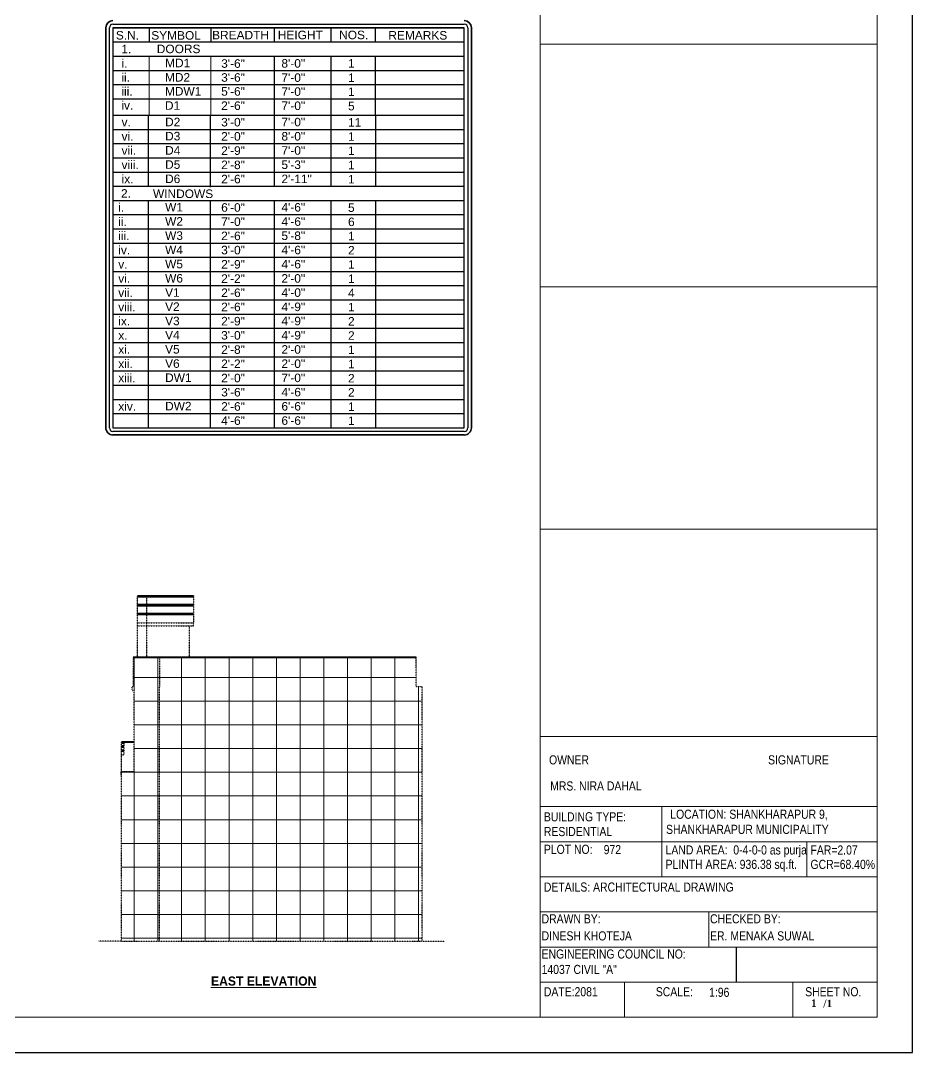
# Model space of a CAD drawing. Header units: inches. Extents: x 24614 to 27792, y -6849 to -4602.
# Drawn here: x 26615 to 27792, y -6849 to -5488 of the extents above; entities that cross this region are included whole.
import ezdxf

# ---------------------------------------------------------------- set-up
doc = ezdxf.new("R2010")
doc.units = ezdxf.units.IN
doc.header["$LTSCALE"] = 0.5
doc.header["$MEASUREMENT"] = 0
doc.linetypes.add('DASH', pattern=[0.35, 0.25, -0.1])
doc.layers.add('A-Wall', color=7, linetype='Continuous')
for name, color, linetype, lineweight in [('BOUNDARY', 210, 'Continuous', 35), ('ELE1', 3, 'Continuous', 9), ('Elevation 2', 31, 'Continuous', 40), ('Hatch wall', 9, 'Continuous', 13), ('TEXT', 220, 'Continuous', 9), ('Text 0.200', 122, 'Continuous', 20), ('Toilet', 7, 'Continuous', 25)]:
    doc.layers.add(name, color=color, linetype=linetype, lineweight=lineweight)
doc.styles.add('arial', font='arial.ttf')
doc.styles.add('ordinary', font='ARIALN.TTF')
doc.styles.get("Standard").update_dxf_attribs({"font": 'arial.ttf'})
pattern_1 = [(90, (7858.755, -4386.277), (-31.25, 0), []), (180, (7858.755, -4386.277), (-2e-15, -31.25), [])]

msp = doc.modelspace()

# ---------------------------------------------------------------- hatches: boundary and pattern name
at = {"layer": 'Hatch wall'}
h = msp.add_hatch(dxfattribs=at)
h.set_pattern_fill('ANSI37,_O', color=256, scale=250, angle=45)
h.set_pattern_definition(pattern_1)
h.paths.add_polyline_path([(26798.4, -6479), (26798.4, -6367), (26798.4, -6328), (26763.5, -6328), (26763.5, -6367), (26762.2, -6367), (26762.2, -6372), (26765.1, -6372), (26765.1, -6479), (26748.1, -6479), (26748.1, -6703), (26798.4, -6703), (26798.4, -6591)])
h = msp.add_hatch(dxfattribs=at)
h.set_pattern_fill('ANSI37,_O', color=256, scale=250, angle=45)
h.set_pattern_definition(pattern_1)
h.paths.add_polyline_path([(27145, -6372), (27145, -6367), (27137, -6367), (27137, -6328), (26798.4, -6328), (26798.4, -6367), (26798.4, -6479), (26798.4, -6591), (26798.4, -6703), (27137, -6703), (27145, -6703)])

# ---------------------------------------------------------------- linework, layer by layer
for p, q in [((26732.2, -6025.7), (26732.2, -5497.8)), ((26736.9, -5493.1), (27200.5, -5493.1)), ((27200.5, -5497.8), (26736.9, -5497.8)), ((26736.9, -5497.8), (26736.9, -6025.7)), ((26736.9, -5497.8), (27200.5, -5497.8)), ((26736.9, -5497.8), (26736.9, -6025.7)), ((26784.6, -5497.8), (26784.6, -5516.7)), ((26866.1, -5497.8), (26866.1, -5516.5)), ((26949.8, -5497.8), (26949.8, -5516.5)), ((27024.8, -5516.5), (27024.8, -5497.8)), ((27083.4, -5516.5), (27083.4, -5497.8)), ((27200.5, -6025.7), (27200.5, -5497.8)), ((27200.5, -5594.3), (27200.5, -5497.8)), ((27205.2, -5497.8), (27205.2, -6025.7)), ((26736.9, -5516.5), (27200.5, -5516.5)), ((26736.9, -5535.3), (27200.5, -5535.3)), ((26949.8, -5535.3), (26949.8, -5613)), ((27024.8, -5613), (27024.8, -5535.3)), ((27083.4, -5613), (27083.4, -5535.3)), ((26736.9, -5554), (27200.5, -5554)), ((26736.9, -5572.8), (27200.5, -5572.8)), ((26736.9, -5591.5), (27200.5, -5591.5)), ((26736.9, -5613), (27200.5, -5613)), ((26736.9, -5613), (27200.5, -5613)), ((26784, -5706.8), (26784, -5613)), ((26865.4, -5708), (26865.4, -5613)), ((26950.2, -5706.8), (26950.2, -5613)), ((27024.8, -5706.8), (27024.8, -5613)), ((27083.7, -5706.8), (27083.7, -5613)), ((26736.9, -5631.8), (27200.5, -5631.8)), ((26736.9, -5650.6), (27200.5, -5650.6)), ((26736.9, -5669.3), (27200.5, -5669.3)), ((26736.9, -5688.1), (27200.5, -5688.1)), ((26736.9, -5706.8), (27200.5, -5706.8)), ((26736.9, -5725.6), (27200.5, -5725.6)), ((26784, -5744.3), (26784, -5725.6)), ((26865.4, -5744.3), (26865.4, -5725.5)), ((26950.2, -5744.3), (26950.2, -5725.6)), ((27024.8, -5744.3), (27024.8, -5725.6)), ((27083.7, -5744.3), (27083.7, -5725.6)), ((26736.9, -5744.3), (27200.5, -5744.3)), ((26784, -6025.7), (26784, -5744.3)), ((26865.4, -6025.7), (26865.4, -5744.3)), ((26950.2, -6025.7), (26950.2, -5744.3)), ((27024.8, -6025.7), (27024.8, -5744.3)), ((27083.7, -6025.7), (27083.7, -5744.3)), ((26736.9, -5763), (27200.5, -5763)), ((26736.9, -5781.8), (27200.5, -5781.8)), ((26736.9, -5800.5), (27200.5, -5800.5)), ((26736.9, -5819.3), (27200.5, -5819.3)), ((26736.9, -5838), (27200.5, -5838)), ((26736.9, -5856.8), (27200.5, -5856.8)), ((26736.9, -5875.5), (27200.5, -5875.5)), ((26736.9, -5894.3), (27200.5, -5894.3)), ((26736.9, -5913), (27200.5, -5913)), ((26736.9, -5931.8), (27200.5, -5931.8)), ((26736.9, -5950.5), (27200.5, -5950.5)), ((26736.9, -5969.3), (27200.5, -5969.3)), ((26736.9, -5988), (27200.5, -5988)), ((26736.9, -6006.7), (27200.5, -6006.7)), ((26736.9, -6025.7), (27200.5, -6025.7)), ((26736.9, -6025.7), (27200.5, -6025.7)), ((26736.9, -6025.7), (27200.5, -6025.7)), ((26736.9, -6025.7), (27200.5, -6025.7)), ((26736.9, -6025.7), (27200.5, -6025.7)), ((27200.5, -6030.4), (26736.9, -6030.4))]:
    msp.add_line(p, q)
for centre, start, end in [((26736.9, -5497.8), 90, 180), ((27200.5, -5497.8), 0, 90), ((26736.9, -6025.7), 180, 270), ((27200.5, -6025.7), 270, 0)]:
    msp.add_arc(centre, 4.69, start, end)
at = {"layer": 'A-Wall', "ltscale": 50}
msp.add_line((27559.4, -6710.5), (27559.4, -6756.9), dxfattribs=at)
at = {"layer": 'BOUNDARY'}
for p, q in [((26727.5, -6025.7), (26727.5, -5497.8)), ((27209.9, -5497.8), (27209.9, -6025.7)), ((27200.5, -6035), (26736.9, -6035))]:
    msp.add_line(p, q, dxfattribs=at)
for centre, start, end in [((26736.9, -5497.8), 90, 180), ((27200.5, -5497.8), 0, 90), ((26736.9, -6025.7), 179.9982, 270), ((27200.5, -6025.7), 270, 0.0018)]:
    msp.add_arc(centre, 9.37, start, end, dxfattribs=at)
at = {"layer": 'Defpoints'}
msp.add_lwpolyline([(27791.7, -4601.5), (24614.1, -4601.5), (24614.1, -6849.5), (27791.7, -6849.5)], close=True, dxfattribs=at)
at = {"layer": 'ELE1'}
for p, q in [((27300.7, -6803.2), (27300.7, -4647.8)), ((27745.4, -5519.6), (27300.7, -5519.6)), ((27745.4, -5839.4), (27300.7, -5839.4)), ((27745.4, -6159.2), (27300.7, -6159.2))]:
    msp.add_line(p, q, dxfattribs=at)
msp.add_lwpolyline([(24660.4, -4647.8), (27745.4, -4647.8), (27745.4, -6803.2), (24660.4, -6803.2)], close=True, dxfattribs=at)
at = {"layer": 'Elevation 2'}
for p, q in [((26769.1, -6247), (26843.1, -6247)), ((26769.1, -6248), (26843.1, -6248)), ((26769.1, -6258.8), (26843.1, -6258.8)), ((26769.1, -6259.8), (26843.1, -6259.8)), ((26769.1, -6270.6), (26843.1, -6270.6)), ((26769.1, -6271.6), (26843.1, -6271.6)), ((26763.5, -6328), (27137, -6328)), ((26748.1, -6440), (26765.1, -6440)), ((26748.1, -6440), (26765.1, -6440)), ((26748.1, -6441), (26751.4, -6441)), ((26748.1, -6445.3), (26751.4, -6445.3)), ((26748.1, -6446.3), (26751.4, -6446.3)), ((26748.1, -6450.6), (26751.4, -6450.6)), ((26748.1, -6451.6), (26751.4, -6451.6))]:
    msp.add_line(p, q, dxfattribs=at)
at = {"layer": 'TEXT'}
for p, q in [((26736.9, -5535.3), (26778.5, -5535.3)), ((26784.6, -5535.3), (26784.6, -5613)), ((26866.1, -5535.3), (26866.1, -5613)), ((26736.9, -5554), (26778.5, -5554)), ((26736.9, -5572.8), (26778.5, -5572.8)), ((27300.7, -6432.6), (27745.4, -6432.6)), ((27300.7, -6525.3), (27745.4, -6525.3)), ((27461.3, -6525.3), (27461.3, -6617.9)), ((27300.7, -6571.6), (27745.4, -6571.6)), ((27652.5, -6571.6), (27652.5, -6617.9)), ((27300.7, -6617.9), (27745.4, -6617.9)), ((27300.7, -6664.2), (27745.4, -6664.2)), ((27523.1, -6664.2), (27523.1, -6710.6)), ((27300.7, -6710.5), (27745.4, -6710.5)), ((27300.7, -6756.9), (27745.4, -6756.9)), ((27411.9, -6803.2), (27411.9, -6756.9)), ((27634.2, -6803.2), (27634.2, -6756.9))]:
    msp.add_line(p, q, dxfattribs=at)
at = {"layer": 'Toilet', "color": 1, "linetype": 'DASH', "ltscale": 0.1}
for p, q in [((26769.1, -6283), (26769.1, -6247)), ((26781.8, -6328), (26781.8, -6247)), ((26843.1, -6247), (26843.1, -6283)), ((26769.1, -6328), (26769.1, -6283)), ((26769.1, -6283), (26843.1, -6283)), ((26769.1, -6287), (26843.1, -6287)), ((26838.1, -6328), (26838.1, -6287)), ((26843.1, -6287), (26843.1, -6283)), ((26763.5, -6328), (26763.5, -6367)), ((26798.4, -6328), (26798.4, -6367)), ((27137, -6367), (27137, -6328)), ((26762.2, -6367), (26763.5, -6367)), ((26762.2, -6372), (26762.2, -6367)), ((26798.4, -6479), (26798.4, -6367)), ((27137, -6367), (27145, -6367)), ((27145, -6372), (27145, -6367)), ((26762.2, -6372), (26765.1, -6372)), ((26765.1, -6479), (26765.1, -6372)), ((27145, -6703), (27145, -6372)), ((26748.1, -6479), (26748.1, -6440)), ((26751.4, -6440), (26751.4, -6457)), ((26748.1, -6457), (26751.4, -6457)), ((26748.1, -6479), (26747.5, -6479)), ((26747.5, -6479), (26747.5, -6484)), ((26747.5, -6484), (26748.1, -6484)), ((26748.1, -6479), (26765.1, -6479)), ((26748.1, -6703), (26748.1, -6479)), ((26798.4, -6591), (26798.4, -6479)), ((26798.4, -6703), (26798.4, -6591)), ((26748.1, -6703), (26718.1, -6703)), ((26748.1, -6703), (27145, -6703)), ((27145, -6703), (27175, -6703))]:
    msp.add_line(p, q, dxfattribs=at)

# ---------------------------------------------------------------- texts
at = {"insert": (27634.2, -6766), "char_height": 6.5423, "width": 86.843, "attachment_point": 1}
msp.add_mtext('\\A1;{\\fTimes New Roman|b1|i0|c0|p18;\\H1.2367x;\\P\\pi29.76545;\\H0.80859x;    \\fBookman Old Style|b0|i0|c0|p18;\\H1.6907x;/\\fBookman Old Style|b1|i0|c0|p18;\\H0.86414x;1\\fArial|b1|i0|c0|p34;\\H1.2047x; \\H0.8998x;   }', dxfattribs=at)
at = {"layer": 'TEXT'}
for s, height, style, p in [('S.N.', 11.25, 'arial', (26740.7, -5513.3)), ('SYMBOL', 11.25, 'arial', (26787.4, -5513.5)), ('BREADTH', 11.25, 'arial', (26867.7, -5513.1)), ('HEIGHT', 11.25, 'arial', (26954.4, -5512.9)), ('NOS.', 11.25, 'arial', (27035.4, -5512.9)), ('REMARKS', 11.25, 'arial', (27100.3, -5513.4)), ('1.', 11.25, 'arial', (26748.1, -5531.5)), ('DOORS', 11.25, 'arial', (26794.7, -5531.3)), ('i.', 11.25, 'arial', (26748.1, -5550.5)), ('MD1', 11.25, 'arial', (26805.7, -5549.9)), ('3\'-6"', 11.25, 'arial', (26879.7, -5550.6)), ('8\'-0"', 11.25, 'arial', (26959.2, -5550.4)), ('1', 11.2, 'arial', (27047.1, -5550.4)), ('ii.', 11.25, 'arial', (26748, -5569)), ('MD2', 11.25, 'arial', (26805.5, -5568.8)), ('3\'-6"', 11.25, 'arial', (26879.7, -5569)), ('7\'-0"', 11.25, 'arial', (26959.2, -5569.2)), ('1', 11.2, 'arial', (27047.1, -5569.2)), ('iii.', 11.25, 'arial', (26748, -5587.2)), ('MDW1', 11.25, 'arial', (26805.5, -5587.3)), ('5\'-6"', 11.25, 'arial', (26879.7, -5587.4)), ('7\'-0"', 11.25, 'arial', (26959.2, -5587.6)), ('1', 11.2, 'arial', (27047.1, -5587.9)), ('iv.', 11.25, 'arial', (26748, -5605.9)), ('D1', 11.25, 'arial', (26805.5, -5606)), ('2\'-6"', 11.25, 'arial', (26879.7, -5606.2)), ('7\'-0"', 11.25, 'arial', (26959.2, -5606.3)), ('5', 11.2, 'arial', (27047.1, -5606.7)), (' v.', 11.25, 'arial', (26743.9, -5627.9)), ('D2', 11.25, 'arial', (26805.7, -5627.7)), ('3\'-0"', 11.25, 'arial', (26879.7, -5628)), ('7\'-0"', 11.25, 'arial', (26959.2, -5627.8)), ('11', 11.25, 'arial', (27047.1, -5628.2)), (' vi.', 11.25, 'arial', (26743.9, -5646.7)), ('D3', 11.25, 'arial', (26805.7, -5646.4)), ('2\'-0"', 11.25, 'arial', (26879.7, -5646.7)), ('8\'-0"', 11.25, 'arial', (26959.2, -5646.6)), ('1', 11.2, 'arial', (27047.1, -5646.9)), (' vii.', 11.25, 'arial', (26743.9, -5665.4)), ('D4', 11.25, 'arial', (26805.7, -5665.2)), ('2\'-9"', 11.25, 'arial', (26879.7, -5665.5)), ('7\'-0"', 11.25, 'arial', (26959.2, -5665.3)), ('1', 11.2, 'arial', (27047.1, -5665.7)), (' viii.', 11.25, 'arial', (26743.9, -5684.2)), ('D5', 11.25, 'arial', (26805.7, -5683.9)), ('2\'-8"', 11.25, 'arial', (26879.7, -5684.3)), ('5\'-3"', 11.25, 'arial', (26959.2, -5684.1)), ('1', 11.2, 'arial', (27047.1, -5684.4)), (' ix.', 11.25, 'arial', (26743.9, -5703)), ('D6', 11.25, 'arial', (26805.7, -5702.7)), ('2\'-6"', 11.25, 'arial', (26879.7, -5703)), ('2\'-11"', 11.25, 'arial', (26959.2, -5702.8)), ('1', 11.2, 'arial', (27047.1, -5703.2)), ('2.', 11.25, 'arial', (26747.5, -5722)), ('WINDOWS', 11.25, 'arial', (26789.7, -5722.4)), ('i.', 11.25, 'arial', (26743.9, -5740.4)), ('W1', 11.25, 'arial', (26805.7, -5740.1)), ('6\'-0"', 11.25, 'arial', (26879.7, -5740.5)), ('4\'-6"', 11.25, 'arial', (26959.2, -5740.3)), ('5', 11.2, 'arial', (27047.1, -5740.7)), ('ii.', 11.25, 'arial', (26743.9, -5759.2)), ('W2', 11.25, 'arial', (26805.7, -5758.9)), ('7\'-0"', 11.25, 'arial', (26879.7, -5759.2)), ('4\'-6"', 11.25, 'arial', (26959.2, -5759.1)), ('6', 11.2, 'arial', (27047.1, -5759.4)), ('iii.', 11.25, 'arial', (26743.9, -5777.9)), ('W3', 11.25, 'arial', (26805.7, -5777.6)), ('2\'-6"', 11.25, 'arial', (26879.7, -5778)), ('5\'-8"', 11.25, 'arial', (26959.2, -5777.8)), ('1', 11.2, 'arial', (27047.1, -5778.2)), ('iv.', 11.25, 'arial', (26743.9, -5796.7)), ('W4', 11.25, 'arial', (26805.7, -5796.4)), ('3\'-0"', 11.25, 'arial', (26879.7, -5796.7)), ('4\'-6"', 11.25, 'arial', (26959.2, -5796.6)), ('2', 11.2, 'arial', (27047.1, -5796.9)), ('v.', 11.25, 'arial', (26743.9, -5815.4)), ('W5', 11.25, 'arial', (26805.7, -5815.1)), ('2\'-9"', 11.25, 'arial', (26879.7, -5815.5)), ('4\'-6"', 11.25, 'arial', (26959.2, -5815.3)), ('1', 11.2, 'arial', (27047.1, -5815.7)), ('vi.', 11.25, 'arial', (26743.9, -5834.2)), ('W6', 11.25, 'arial', (26805.7, -5833.9)), ('2\'-2"', 11.25, 'arial', (26879.7, -5834.3)), ('2\'-0"', 11.25, 'arial', (26959.2, -5834.1)), ('1', 11.2, 'arial', (27047.1, -5834.5)), ('vii.', 11.25, 'arial', (26743.9, -5853)), ('V1', 11.25, 'arial', (26805.7, -5852.7)), ('2\'-6"', 11.25, 'arial', (26879.7, -5853)), ('4\'-0"', 11.25, 'arial', (26959.2, -5852.8)), ('4', 11.2, 'arial', (27047.1, -5853.2)), ('viii.', 11.25, 'arial', (26743.9, -5871.7)), ('V2', 11.25, 'arial', (26805.7, -5871.4)), ('2\'-6"', 11.25, 'arial', (26879.7, -5871.7)), ('4\'-9"', 11.25, 'arial', (26959.2, -5871.6)), ('1', 11.2, 'arial', (27047.1, -5871.9)), ('ix.', 11.25, 'arial', (26743.9, -5890.5)), ('V3', 11.25, 'arial', (26805.7, -5890.2)), ('2\'-9"', 11.25, 'arial', (26879.7, -5890.5)), ('4\'-9"', 11.25, 'arial', (26959.2, -5890.3)), ('2', 11.2, 'arial', (27047.1, -5890.7)), ('x.', 11.25, 'arial', (26743.9, -5909.2)), ('V4', 11.25, 'arial', (26805.7, -5908.9)), ('3\'-0"', 11.25, 'arial', (26879.7, -5909.2)), ('4\'-9"', 11.25, 'arial', (26959.2, -5909.1)), ('2', 11.2, 'arial', (27047.1, -5909.4)), ('xi.', 11.25, 'arial', (26743.9, -5927.9)), ('V5', 11.25, 'arial', (26805.7, -5927.6)), ('2\'-8"', 11.25, 'arial', (26879.7, -5928)), ('2\'-0"', 11.25, 'arial', (26959.2, -5927.8)), ('1', 11.2, 'arial', (27047.1, -5928.2)), ('xii.', 11.25, 'arial', (26743.9, -5946.7)), ('V6', 11.25, 'arial', (26805.7, -5946.4)), ('2\'-2"', 11.25, 'arial', (26879.7, -5946.7)), ('2\'-0"', 11.25, 'arial', (26959.2, -5946.6)), ('1', 11.2, 'arial', (27047.1, -5946.9)), ('xiii.', 11.25, 'arial', (26743.9, -5965.4)), ('DW1', 11.25, 'arial', (26805.7, -5965.1)), ('2\'-0"', 11.25, 'arial', (26879.7, -5965.5)), ('7\'-0"', 11.25, 'arial', (26959.2, -5965.3)), ('2', 11.2, 'arial', (27047.1, -5965.7)), ('3\'-6"', 11.25, 'arial', (26879.7, -5984.2)), ('4\'-6"', 11.25, 'arial', (26959.2, -5984.1)), ('2', 11.2, 'arial', (27047.1, -5984.4)), ('xiv.', 11.25, 'arial', (26743.9, -6002.9)), ('DW2', 11.25, 'arial', (26805.7, -6002.6)), ('2\'-6"', 11.25, 'arial', (26879.7, -6003)), ('6\'-6"', 11.25, 'arial', (26959.2, -6002.8)), ('1', 11.2, 'arial', (27047.1, -6003.2)), ('4\'-6"', 11.25, 'arial', (26879.7, -6021.7)), ('6\'-6"', 11.25, 'arial', (26959.2, -6021.6)), ('1', 11.2, 'arial', (27047.1, -6021.9)), ('OWNER', 12, 'ordinary', (27312.3, -6469.6)), ('SIGNATURE', 12, 'ordinary', (27601.3, -6469.6)), ('MRS. NIRA DAHAL', 12, 'ordinary', (27313.8, -6504)), ('BUILDING TYPE:  ', 12, 'ordinary', (27305.5, -6544.7)), ('LOCATION: SHANKHARAPUR 9,', 12, 'ordinary', (27472.3, -6541.3)), ('RESIDENTIAL', 12, 'ordinary', (27305.5, -6564.2)), ('SHANKHARAPUR MUNICIPALITY', 12, 'ordinary', (27466.7, -6561.3)), ('PLOT NO: ', 12, 'ordinary', (27305.5, -6587.6)), ('972', 12, 'ordinary', (27384.4, -6588)), ('LAND AREA:  0-4-0-0 as purja', 12, 'ordinary', (27466.1, -6588.4)), ('FAR=2.07', 12, 'ordinary', (27657.3, -6588.5)), ('PLINTH AREA: 936.38 sq.ft.', 12, 'ordinary', (27466.1, -6607.4)), ('GCR=68.40%%%', 12, 'ordinary', (27657.3, -6607.5)), ('DETAILS: ARCHITECTURAL DRAWING ', 12, 'ordinary', (27305.5, -6637.4)), ('DRAWN BY:', 12, 'ordinary', (27302.5, -6679.3)), ('CHECKED BY: ', 12, 'ordinary', (27524.8, -6679.3)), ('DINESH KHOTEJA', 12, 'ordinary', (27302.5, -6701.8)), ('ER. MENAKA SUWAL', 12, 'ordinary', (27524.8, -6701.8)), ('ENGINEERING COUNCIL NO:', 12, 'ordinary', (27302.5, -6725.7)), ('14037 CIVIL "A"', 12, 'ordinary', (27302.5, -6746.1)), ('DATE:2081', 12, 'ordinary', (27305.5, -6775.5)), ('SCALE:', 12, 'ordinary', (27453.2, -6775.5)), ('SHEET NO.', 12, 'ordinary', (27650.3, -6775.5))]:
    msp.add_text(s, height=height, dxfattribs=dict(at, style=style)).set_placement(p)
at = {"layer": 'TEXT', "style": 'ordinary'}
msp.add_attdef('1:96', (27523.5, -6776.2), 'SCALE', height=12, dxfattribs=at)
at = {"layer": 'Text 0.200', "ltscale": 10, "attachment_point": 2}
for s, insert, char_height, width in [('{\\fCentury Gothic|b1|i0|c0|p34;\\LEAST ELEVATION}', (26935.8, -6749.4), 12, 191.016), ('{\\fBookman Old Style|b1|i0|c0|p18;1}', (27661.7, -6779.5), 9.93, 19.482)]:
    msp.add_mtext(s, dxfattribs=dict(at, insert=insert, char_height=char_height, width=width))

doc.saveas('drawing.dxf')
